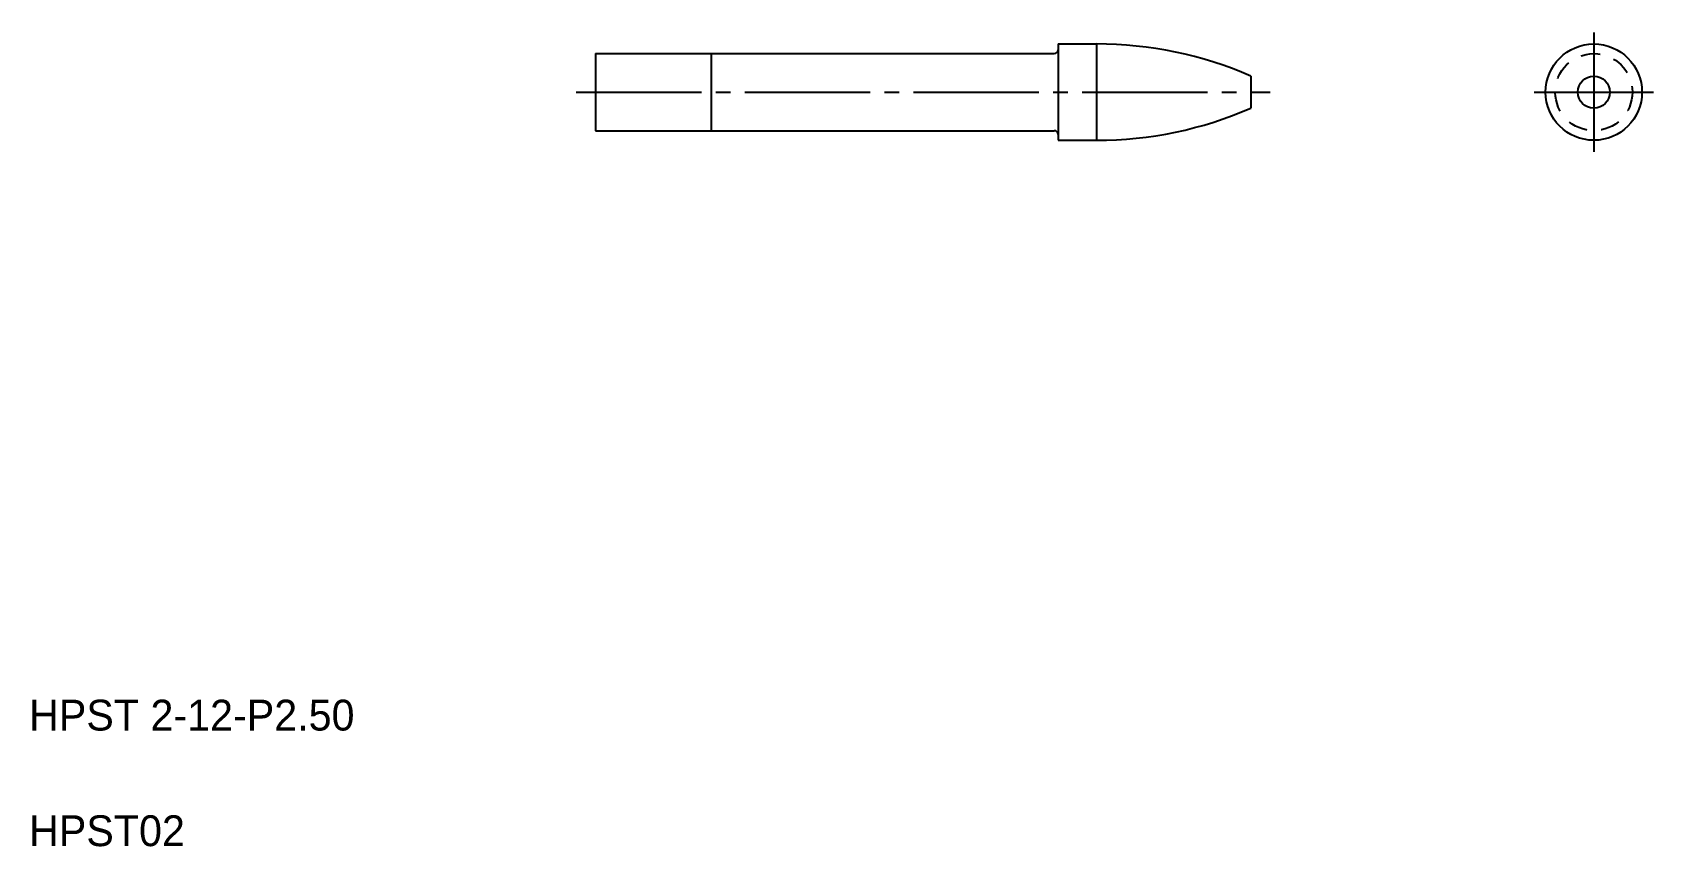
# Model space of a CAD drawing. Extents: x 2.1 to 44.1, y 2 to 23.1.
import ezdxf

# ---------------------------------------------------------------- set-up
doc = ezdxf.new("R2010")
doc.units = 0
doc.header["$LTSCALE"] = 0.25
doc.linetypes.add('CENTER', pattern=[17.5, 13, -1.5, 1.5, -1.5])
doc.linetypes.add('DASHED', pattern=[3.5, 2, -1.5])
doc.layers.get('0').update_dxf_attribs({"linetype": 'CONTINUOUS'})
doc.layers.add('CENTER', color=1, linetype='CENTER')
doc.styles.get("Standard").update_dxf_attribs({"font": 'txt', "height": 0.64})

msp = doc.modelspace()

# ---------------------------------------------------------------- linework, layer by layer
at = {"linetype": 'CONTINUOUS'}
for p, q in [((28.696, 22.816), (28.696, 20.316)), ((28.696, 22.816), (29.696, 22.816)), ((16.696, 22.566), (16.696, 20.566)), ((16.696, 22.566), (28.596, 22.566)), ((33.696, 21.981), (33.696, 21.151)), ((16.696, 20.566), (28.596, 20.566)), ((28.696, 20.316), (29.696, 20.316))]:
    msp.add_line(p, q, dxfattribs=at)
at = {"color": 3, "linetype": 'CONTINUOUS'}
for p, q in [((29.696, 22.816), (29.696, 20.316)), ((19.696, 22.566), (19.696, 20.566))]:
    msp.add_line(p, q, dxfattribs=at)
for p, q in [((33.696, 21.773), (33.696, 21.773)), ((33.696, 21.566), (33.696, 21.566))]:
    msp.add_line(p, q)
at = {"linetype": 'CONTINUOUS'}
for radius in [1.25, 0.415]:
    msp.add_circle((42.594, 21.566), radius, dxfattribs=at)
at = {"color": 3, "linetype": 'DASHED'}
msp.add_circle((42.594, 21.566), 1, dxfattribs=at)
at = {"linetype": 'CONTINUOUS'}
for centre, radius, start, end in [((29.696, 12.816), 10, 66.4218, 90), ((28.596, 22.666), 0.1, 270, 0), ((29.696, 30.316), 10, 270, 293.5782), ((28.596, 20.466), 0.1, 0, 90)]:
    msp.add_arc(centre, radius, start, end, dxfattribs=at)
at = {"layer": 'CENTER', "color": 1, "linetype": 'CENTER'}
for p, q in [((42.594, 23.116), (42.594, 20.016)), ((16.196, 21.566), (34.196, 21.566)), ((41.044, 21.566), (44.144, 21.566))]:
    msp.add_line(p, q, dxfattribs=at)

# ---------------------------------------------------------------- texts
for s, p in [('HPST 2-12-P2.50', (2, 5)), ('HPST02', (2, 2))]:
    msp.add_text(s, height=0.8).set_placement(p)

doc.saveas('drawing.dxf')
